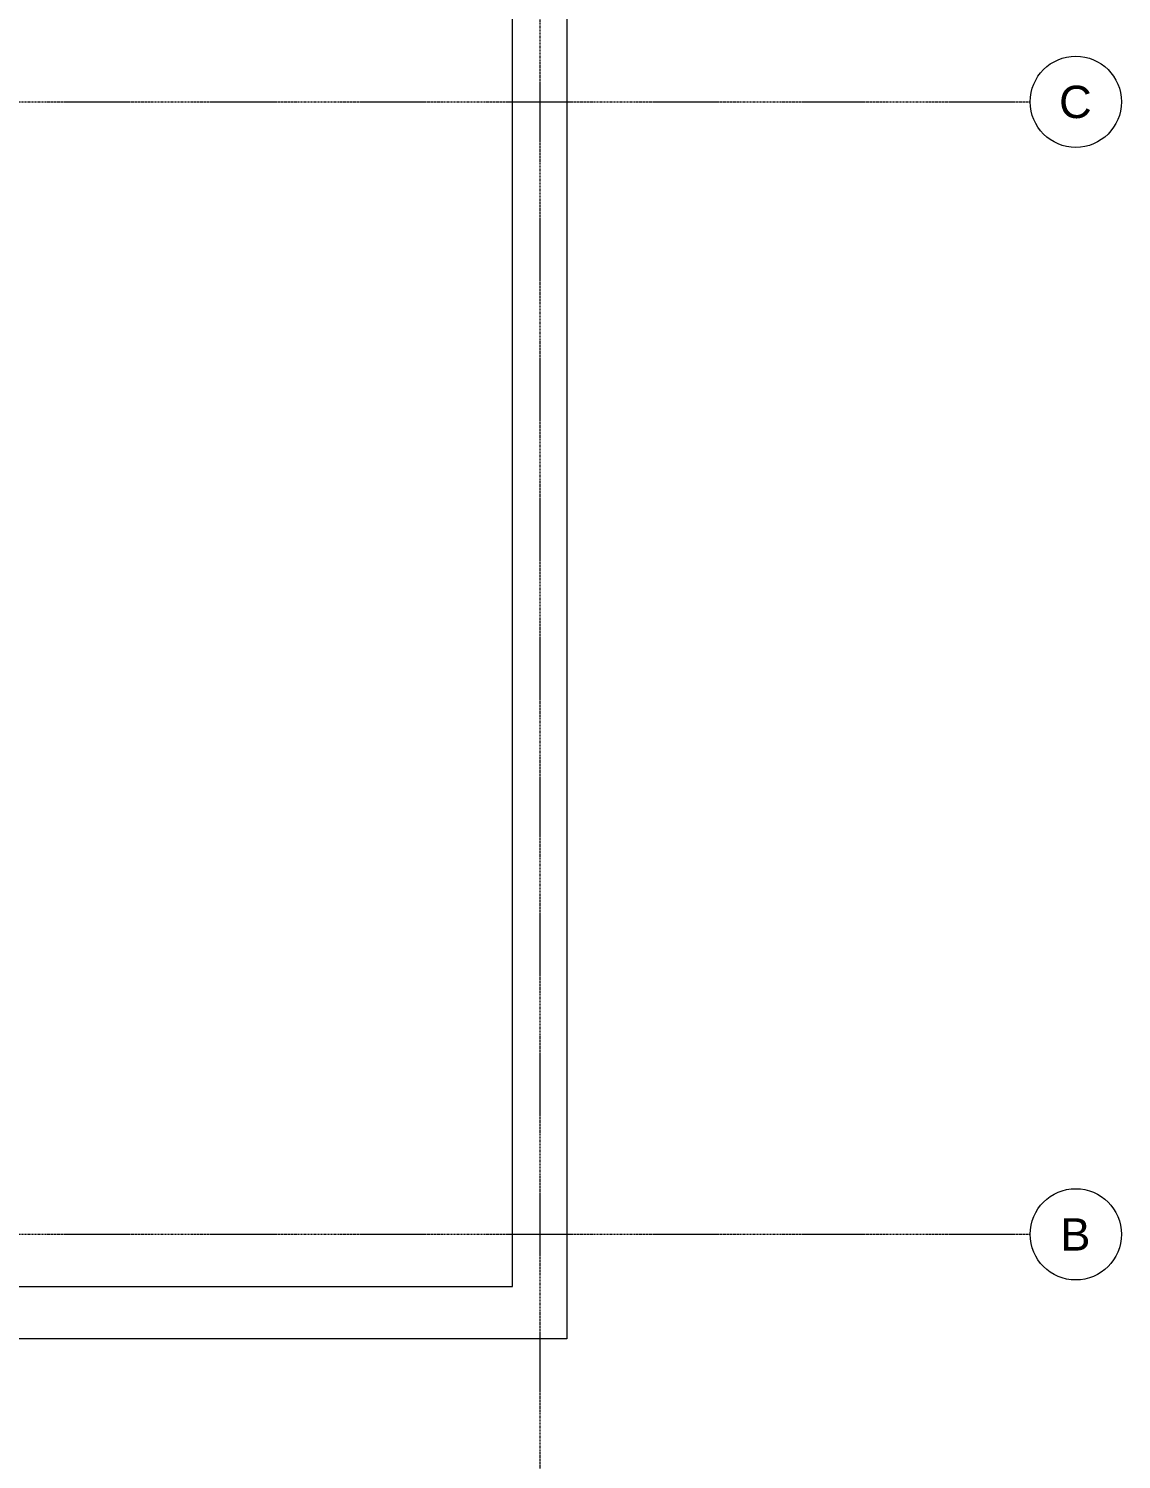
# Model space of a CAD drawing. Header units: inches. Extents: x -203 to 2070, y -968 to 768.
# Drawn here: x 1782.5 to 2070, y -570.5 to -194.1 of the extents above; entities that cross this region are included whole.
import ezdxf

# ---------------------------------------------------------------- set-up
doc = ezdxf.new("R2010")
doc.units = ezdxf.units.IN
doc.header["$MEASUREMENT"] = 0
doc.linetypes.add('Grid Line 1_2_', pattern=[0.875, 0.5, -0.125, 0.125, -0.125])
for name, color, linetype, lineweight in [('A-Wall-Exst', 7, 'Continuous', 9), ('Jenner and Block 7fl_BB_dwg', 8, 'Continuous', 9), ('S-GRID', 1, 'Continuous', 9), ('S-GRID-IDEN', 1, 'Continuous', 9)]:
    doc.layers.add(name, color=color, linetype=linetype, lineweight=lineweight)
doc.styles.add('Swis721 Lt BT', font='swissl.ttf', dxfattribs={"height": 8.514638})

# ---------------------------------------------------------------- blocks, each defined once
blk = doc.blocks.new('Jenner and Block 7fl_BB_dwg-4985401-LEVEL 7 - POWER _ SIGNAL')
at = {"layer": 'A-Wall-Exst', "flags": 128}
for points in [[(1924.09, 337.71), (1924.09, -538.81), (1737.17, -538.81)], [(1737.17, -525.05), (1909.84, -525.05), (1909.84, 337.71)]]:
    blk.add_lwpolyline(points, dxfattribs=at)
blk = doc.blocks.new('Jenner and Block 7fl_BB_dwg-V54-LEVEL 7 - POWER _ SIGNAL')
at = {"layer": 'A-Wall-Exst', "flags": 128}
for points in [[(1924.09, 337.71), (1924.09, -538.81), (1737.17, -538.81)], [(1737.17, -525.05), (1909.84, -525.05), (1909.84, 337.71)]]:
    blk.add_lwpolyline(points, dxfattribs=at)
blk = doc.blocks.new('Grid - Grid Head - Circle-50561-LEVEL 7 - POWER _ SIGNAL')
at = {"layer": 'S-GRID-IDEN'}
blk.add_circle((0, 0), 0.125, dxfattribs=at)

msp = doc.modelspace()

# ---------------------------------------------------------------- linework, layer by layer
at = {"layer": 'S-GRID', "linetype": 'Grid Line 1_2_'}
for p, q in [((1917.11, -968.26), (1917.11, 744.46)), ((-203.03, -213.31), (2046, -213.31)), ((-203.03, -511.31), (2046, -511.31))]:
    msp.add_line(p, q, dxfattribs=at)

# ---------------------------------------------------------------- block references
at = {"layer": 'Jenner and Block 7fl_BB_dwg', "color": 7}
for name in ['Jenner and Block 7fl_BB_dwg-4985401-LEVEL 7 - POWER _ SIGNAL', 'Jenner and Block 7fl_BB_dwg-V54-LEVEL 7 - POWER _ SIGNAL']:
    msp.add_blockref(name, (0, 0), dxfattribs=at)
at = {"layer": 'S-GRID-IDEN', "xscale": 95.99999999999994, "yscale": 95.99999999999994, "zscale": 95.99999999999994, "rotation": 269.9999999999994}
for p in [(2058, -213.31), (2058, -511.31)]:
    msp.add_blockref('Grid - Grid Head - Circle-50561-LEVEL 7 - POWER _ SIGNAL', p, dxfattribs=at)

# ---------------------------------------------------------------- next in the draw order: texts
at = {"layer": 'S-GRID-IDEN', "char_height": 8.51, "attachment_point": 2, "line_spacing_factor": 1.00667, "style": 'Swis721 Lt BT', "bg_fill": 3, "box_fill_scale": 1.25, "bg_fill_color": 0, "bg_fill_transparency": 0}
for s, insert, width in [('C', (2057.9, -209.08), 9.936), ('B', (2057.9, -507.08), 9.072)]:
    msp.add_mtext(s, dxfattribs=dict(at, insert=insert, width=width))

doc.saveas('drawing.dxf')
